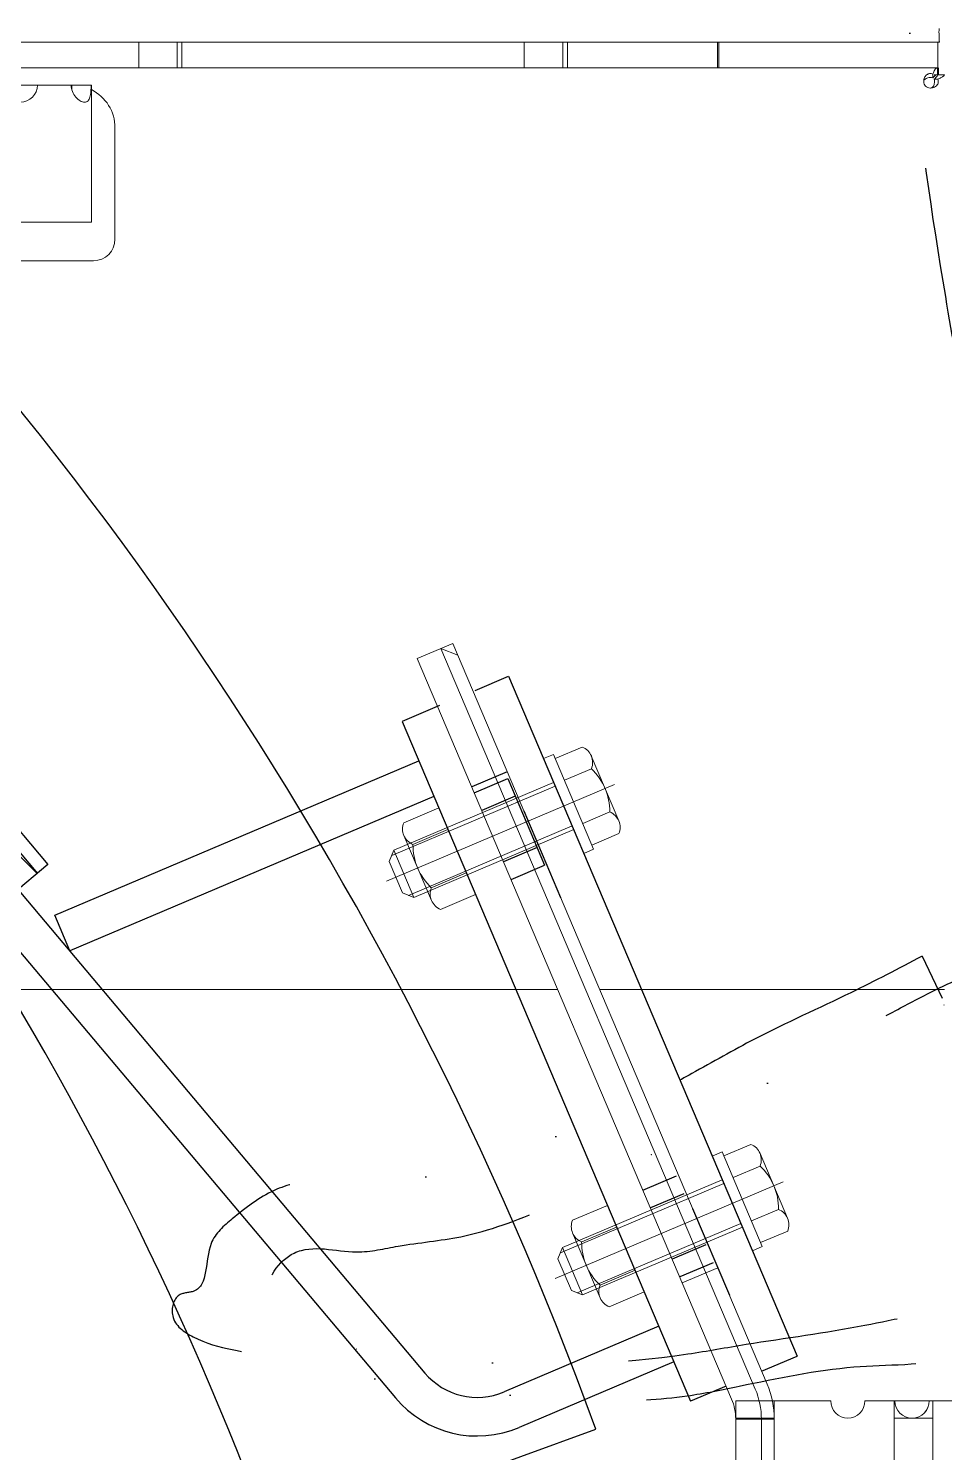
# Model space of a CAD drawing. Header units: millimetres. Extents: x -7970 to 6845, y -11075 to 1978.
# Drawn here: x 3669.6 to 3883.3, y -10134.5 to -9802.3 of the extents above; entities that cross this region are included whole.
import ezdxf

# ---------------------------------------------------------------- set-up
doc = ezdxf.new("R2010")
doc.units = ezdxf.units.MM
doc.header["$LTSCALE"] = 5
for name, pattern in [('CENTER2', [28.575, 19.05, -3.175, 3.175, -3.175]), ('DASHED2', [9.525, 6.35, -3.175]), ('DIVIDE', [31.75, 12.7, -6.35, 0, -6.35, 0, -6.35])]:
    doc.linetypes.add(name, pattern=pattern)
doc.layers.add('Layer0016', color=7, linetype='Continuous')
doc.layers.add('Layer0021', color=7, linetype='Continuous')

# ---------------------------------------------------------------- blocks, each defined once
blk = doc.blocks.new('DC_GROUP_ＤＸＦ２５_129')
at = {"layer": 'Layer0016', "color": 3, "linetype": 'Continuous', "lineweight": 13}
for p, q in [((3831.86, -10065.33), (3838.17, -10062.65)), ((3829.15, -10065.36), (3831.45, -10064.38)), ((3829.15, -10065.36), (3838.53, -10087.45)), ((3831.45, -10064.38), (3840.83, -10086.48)), ((3840.29, -10064.73), (3846.72, -10079.88)), ((3834, -10070.38), (3840.32, -10067.7)), ((3831.87, -10071.75), (3793.71, -10087.95)), ((3831.5, -10070.88), (3794.22, -10086.71)), ((3838.29, -10080.48), (3844.6, -10077.8)), ((3835.82, -10081.06), (3797.66, -10097.25)), ((3836.19, -10081.93), (3798.91, -10097.75)), ((3840.43, -10085.53), (3846.75, -10082.85)), ((3794.22, -10086.71), (3793.16, -10089.33)), ((3794.22, -10086.71), (3798.91, -10097.75)), ((3838.53, -10087.45), (3840.83, -10086.48)), ((3793.16, -10089.33), (3796.28, -10096.69)), ((3798.91, -10097.75), (3796.28, -10096.69))]:
    blk.add_line(p, q, dxfattribs=at)
at = {"layer": 'Layer0016', "color": 3, "linetype": 'CENTER2', "lineweight": 13}
blk.add_line((3845.72, -10071.37), (3792.51, -10093.95), dxfattribs=at)
at = {"layer": 'Layer0016', "color": 3, "linetype": 'Continuous', "lineweight": 13}
for centre, radius, start, end in [((3836.72, -10066.24), 3.88, 337.9559, 68.0441), ((3830.81, -10077.69), 13.8, 359.5734, 46.4266), ((3843.15, -10081.39), 3.88, 337.9559, 68.0441)]:
    blk.add_arc(centre, radius, start, end, dxfattribs=at)
blk = doc.blocks.new('DC_GROUP_ＤＸＦ２５_130')
at = {"layer": 'Layer0016', "color": 3, "linetype": 'Continuous', "lineweight": 13}
for p, q in [((3804.7, -10076.86), (3796.54, -10080.32)), ((3804.7, -10076.86), (3813.27, -10097.05)), ((3796.57, -10083.29), (3803, -10098.44)), ((3798.69, -10085.37), (3806.84, -10081.91)), ((3811.13, -10092), (3802.97, -10095.47)), ((3813.27, -10097.05), (3805.12, -10100.52))]:
    blk.add_line(p, q, dxfattribs=at)
for centre, radius, start, end in [((3800.14, -10081.78), 3.88, 157.9559, 248.0441), ((3812.48, -10085.47), 13.8, 179.5734, 226.4266), ((3806.56, -10096.92), 3.88, 157.9559, 248.0441)]:
    blk.add_arc(centre, radius, start, end, dxfattribs=at)
blk = doc.blocks.new('DC_GROUP_ＤＸＦ２５_131')
at = {"layer": 'Layer0016', "color": 3, "linetype": 'Continuous', "lineweight": 13}
for p, q in [((3792.5, -9972.61), (3798.81, -9969.93)), ((3789.79, -9972.63), (3792.09, -9971.66)), ((3789.79, -9972.63), (3799.17, -9994.73)), ((3792.09, -9971.66), (3801.47, -9993.75)), ((3800.93, -9972.01), (3807.36, -9987.15)), ((3794.64, -9977.66), (3800.96, -9974.97)), ((3792.51, -9979.03), (3754.36, -9995.22)), ((3792.14, -9978.16), (3754.86, -9993.98)), ((3798.93, -9987.75), (3805.24, -9985.07)), ((3796.46, -9988.33), (3758.3, -10004.53)), ((3796.83, -9989.2), (3759.55, -10005.03)), ((3801.07, -9992.8), (3807.39, -9990.12)), ((3799.17, -9994.73), (3801.47, -9993.75)), ((3754.86, -9993.98), (3753.8, -9996.61)), ((3753.8, -9996.61), (3756.92, -10003.97)), ((3754.86, -9993.98), (3759.55, -10005.03)), ((3759.55, -10005.03), (3756.92, -10003.97))]:
    blk.add_line(p, q, dxfattribs=at)
at = {"layer": 'Layer0016', "color": 3, "linetype": 'CENTER2', "lineweight": 13}
blk.add_line((3806.36, -9978.64), (3753.15, -10001.22), dxfattribs=at)
at = {"layer": 'Layer0016', "color": 3, "linetype": 'Continuous', "lineweight": 13}
for centre, radius, start, end in [((3797.37, -9973.52), 3.88, 337.9559, 68.0441), ((3791.45, -9984.97), 13.8, 359.5734, 46.4266), ((3803.79, -9988.67), 3.88, 337.9559, 68.0441)]:
    blk.add_arc(centre, radius, start, end, dxfattribs=at)
blk = doc.blocks.new('DC_GROUP_ＤＸＦ２５_132')
at = {"layer": 'Layer0016', "color": 3, "linetype": 'Continuous', "lineweight": 13}
for p, q in [((3765.34, -9984.13), (3757.18, -9987.6)), ((3765.34, -9984.13), (3773.91, -10004.33)), ((3759.33, -9992.64), (3767.49, -9989.18)), ((3757.21, -9990.56), (3763.64, -10005.71)), ((3771.77, -9999.28), (3763.61, -10002.74)), ((3773.91, -10004.33), (3765.76, -10007.79))]:
    blk.add_line(p, q, dxfattribs=at)
for centre, radius, start, end in [((3760.78, -9989.05), 3.88, 157.9559, 248.0441), ((3773.12, -9992.75), 13.8, 179.5734, 226.4266), ((3767.21, -10004.2), 3.88, 157.9559, 248.0441)]:
    blk.add_arc(centre, radius, start, end, dxfattribs=at)
blk = doc.blocks.new('DC_GROUP_ＤＸＦ２５_151')
at = {"layer": 'Layer0016', "color": 7, "linetype": 'Continuous', "lineweight": 13}
blk.add_line((3671.66, -9999.45), (3476.84, -9804.62), dxfattribs=at)
blk = doc.blocks.new('DC_GROUP_ＤＸＦ２５_206')
at = {"layer": 'Layer0016', "color": 7, "linetype": 'DIVIDE', "lineweight": 25}
blk.add_line((3878.11, -10018.75), (3882.82, -10028.51), dxfattribs=at)
for points, knots in [([(3902.16, -10055.51), (3901.99, -10053.91), (3901.15, -10045), (3904.12, -10009.36), (3900.53, -9963.86), (3892.6, -9916.78), (3887.4, -9886.4), (3880.56, -9848.13), (3875.12, -9806.37), (3871.89, -9762.72), (3872.92, -9731.92), (3871.44, -9704.43), (3871.22, -9683.33), (3868.24, -9665.74), (3866.11, -9654.35), (3864.69, -9647.78), (3863.91, -9644.39)], [0, 0, 0, 0, 4.850098, 26.809337, 106.871203, 140.907624, 170.108319, 199.308998, 257.55945, 296.371547, 330.446006, 349.870233, 378.98637, 393.568669, 403.317043, 413.741839, 413.741839, 413.741839, 413.741839]), ([(3878.1, -10018.75), (3872.6, -10021.63), (3859.71, -10028.37), (3841.3, -10036.51), (3826.04, -10045.25), (3813.18, -10052.22), (3796.98, -10059.37), (3780.63, -10065.25), (3761.35, -10071.23), (3748.02, -10071.47), (3735, -10070.85), (3726.01, -10072.89), (3718.28, -10079.08), (3710.14, -10085.82), (3711.9, -10097.42), (3703.75, -10097.11), (3702.22, -10103.89), (3711.74, -10110.47), (3725.21, -10111.16), (3740.75, -10116.25), (3757.87, -10118.11), (3778.77, -10121.04), (3801.43, -10122.95), (3821.04, -10122.01), (3840.23, -10118.06), (3861.55, -10113.55), (3882.84, -10114.48), (3900.32, -10108.57), (3904.96, -10114.67), (3905.83, -10116.15)], [0, 0, 0, 0, 18.658326, 43.601706, 60.325306, 71.395684, 87.45196, 113.393835, 123.521029, 147.848433, 152.698524, 162.69695, 174.537312, 182.113248, 193.923783, 197.454463, 202.518166, 209.377061, 228.317071, 243.257724, 257.936572, 279.89587, 306.610567, 326.064899, 338.429969, 365.542441, 389.913319, 405.925668, 411.081222, 411.081222, 411.081222, 411.081222]), ([(3968.76, -10044.27), (3970.4, -10048.7), (3973.55, -10059.55), (3974.71, -10077.71), (3973.76, -10092.81), (3968.78, -10104.63), (3955.87, -10107.33), (3944.83, -10110.66), (3930.09, -10108.61), (3918.47, -10106.5), (3902.68, -10102.18), (3885.32, -10100.17), (3862.87, -10105.77), (3841.72, -10108.43), (3812.07, -10113.78), (3781.89, -10115.15), (3751.68, -10110.19), (3732.72, -10110.1), (3722.21, -10098.04), (3731.7, -10084.39), (3744.77, -10088.87), (3757.45, -10085.79), (3772.53, -10084.58), (3792.22, -10077.06), (3810.06, -10068.38), (3825.74, -10058.15), (3838.73, -10050.16), (3851.93, -10042.69), (3863.18, -10035.92), (3874.64, -10030.07), (3885.62, -10023.94), (3898.99, -10020.48), (3910.35, -10018.31), (3923.37, -10017.02), (3931.53, -10017.73), (3936.31, -10018.6)], [0, 0, 0, 0, 14.178196, 33.675045, 54.188896, 59.611246, 70.248171, 89.942812, 94.81711, 114.511877, 125.453992, 143.94119, 166.108485, 194.175677, 207.970426, 256.530906, 283.315976, 300.627056, 311.395798, 323.374325, 337.932429, 347.741092, 362.49179, 383.045675, 410.378264, 421.94738, 439.169913, 456.138032, 467.450194, 478.520356, 494.787818, 504.914802, 519.75292, 529.50122, 544.083569, 544.083569, 544.083569, 544.083569]), ([(3968.76, -10044.27), (3967.53, -10044.6), (3961.52, -10046.13), (3950.42, -10047.29), (3935.93, -10049.58), (3922.93, -10051.88), (3909.93, -10050.63), (3899.38, -10049.28), (3891.98, -10043.56), (3886.2, -10037.96), (3883.68, -10032.17), (3882.82, -10028.51)], [0, 0, 0, 0, 3.833263, 18.583962, 33.334623, 48.013374, 57.72544, 72.666151, 78.586471, 85.445365, 96.726097, 96.726097, 96.726097, 96.726097])]:
    blk.add_open_spline(points, degree=3, knots=knots, dxfattribs=at)
blk = doc.blocks.new('DC_GROUP_ＤＸＦ２５_212')
at = {"layer": 'Layer0016', "color": 4, "linetype": 'Continuous', "lineweight": 25}
blk.add_line((3726.83, -10156.41), (3802, -10129.05), dxfattribs=at)
for radius, end in [(830, 131.73252), (750, 131.73249)]:
    blk.add_arc((3022.05, -10412.93), radius, 20, end, dxfattribs=at)

msp = doc.modelspace()

# ---------------------------------------------------------------- linework, layer by layer
at = {"layer": 'Layer0016', "color": 3, "linetype": 'Continuous', "lineweight": 25}
for p, q in [((3617.011, -9929.499), (3674.144, -9997.359)), ((3614.564, -9931.559), (3671.697, -9999.419)), ((3773.799, -9956.708), (3781.623, -9953.387)), ((3781.623, -9953.387), (3848.956, -10112.014)), ((3765.514, -9960.225), (3756.769, -9963.937)), ((3634.978, -9964.973), (3762.104, -10115.968)), ((3756.769, -9963.937), (3824.103, -10122.564)), ((3628.093, -9970.769), (3755.219, -10121.764)), ((3675.783, -10009.177), (3760.677, -9973.142)), ((3773.615, -9980.589), (3781.439, -9977.267)), ((3781.439, -9977.267), (3790.035, -9997.518)), ((3764.193, -9981.426), (3679.3, -10017.462)), ((3783.198, -9981.41), (3775.373, -9984.731)), ((3785.178, -9984.796), (3793.774, -10005.047)), ((3788.277, -9993.376), (3780.453, -9996.697)), ((3674.144, -9997.359), (3665.834, -10004.355)), ((3782.211, -10000.84), (3790.035, -9997.518)), ((3679.3, -10017.462), (3675.783, -10009.177)), ((3812.974, -10073.314), (3820.799, -10069.992)), ((3822.557, -10074.135), (3814.733, -10077.456)), ((3824.568, -10077.593), (3833.164, -10097.844)), ((3827.636, -10086.101), (3819.812, -10089.422)), ((3829.395, -10090.243), (3821.57, -10093.565)), ((3816.679, -10105.074), (3780.595, -10120.391)), ((3820.195, -10113.359), (3784.112, -10128.675)), ((3840.672, -10115.531), (3848.956, -10112.014)), ((3832.387, -10119.047), (3824.103, -10122.564))]:
    msp.add_line(p, q, dxfattribs=at)
at = {"layer": 'Layer0016', "color": 7, "linetype": 'DASHED2', "lineweight": 25}
msp.add_line((3781.313, -9975.691), (3773.029, -9979.208), dxfattribs=at)
at = {"layer": 'Layer0016', "color": 3, "linetype": 'Continuous', "lineweight": 25}
for radius in [16, 25]:
    msp.add_arc((3774.344, -10105.663), radius, 220.09494, 293, dxfattribs=at)
at = {"layer": 'Layer0021', "color": 7, "linetype": 'Continuous', "lineweight": 18}
for p, q in [((3632.251, -9805.47), (3882.195, -9805.47)), ((3695.335, -9811.47), (3695.335, -9805.47)), ((3704.329, -9811.47), (3704.329, -9805.47)), ((3705.431, -9805.47), (3705.431, -9811.47)), ((3785.27, -9811.47), (3785.27, -9805.47)), ((3794.264, -9811.47), (3794.264, -9805.47)), ((3795.366, -9805.47), (3795.366, -9811.47)), ((3830.34, -9805.47), (3830.34, -9811.47)), ((3830.682, -9805.47), (3830.682, -9811.47)), ((3830.69, -9805.47), (3830.69, -9811.47)), ((3881.798, -9811.47), (3881.798, -9805.47)), ((3881.705, -9811.47), (3588.517, -9811.47)), ((3880.59, -9812.929), (3880.641, -9813.799)), ((3883.304, -9813.07), (3880.925, -9813.07)), ((3881.744, -9814.084), (3880.925, -9814.084)), ((3881.705, -9811.47), (3881.705, -9813.07)), ((3881.964, -9811.47), (3881.964, -9813.07)), ((3663.808, -9815.47), (3671.808, -9815.47)), ((3679.6, -9815.47), (3671.808, -9815.47)), ((3679.6, -9815.47), (3679.808, -9815.47)), ((3684.222, -9815.47), (3679.808, -9815.47)), ((3684.308, -9815.47), (3684.222, -9815.47)), ((3684.308, -9847.47), (3684.308, -9815.47)), ((3689.808, -9851.47), (3689.808, -9825.47)), ((3330.296, -9847.47), (3671.808, -9847.47)), ((3679.808, -9847.47), (3671.808, -9847.47)), ((3684.308, -9847.47), (3679.808, -9847.47)), ((3684.808, -9856.47), (3614.808, -9856.47)), ((3760.312, -9949.25), (3768.597, -9945.733)), ((3765.835, -9946.905), (3769.769, -9948.495)), ((3765.835, -9946.905), (3839.186, -10119.709)), ((3768.597, -9945.733), (3841.948, -10118.537)), ((3760.312, -9949.25), (3833.663, -10122.053)), ((3555.829, -10026.47), (3793.09, -10026.47)), ((3802.868, -10026.47), (3883.304, -10026.47)), ((3843.13, -10122.47), (3834.617, -10122.47)), ((3834.617, -10126.742), (3834.617, -10122.47)), ((3843.13, -10122.47), (3843.617, -10122.47)), ((3843.617, -10122.47), (3856.78, -10122.47)), ((3843.617, -10474.47), (3843.617, -10122.47)), ((3864.78, -10122.47), (3864.777, -10122.47)), ((3864.78, -10122.47), (3871.78, -10122.47)), ((3871.617, -10122.47), (3871.617, -10167.47)), ((3871.78, -10122.47), (3879.78, -10122.47)), ((3879.78, -10122.47), (3886.78, -10122.47)), ((3880.617, -10122.47), (3880.617, -10167.47)), ((3843.617, -10126.47), (3834.617, -10126.47)), ((3880.617, -10126.47), (3871.617, -10126.47)), ((3843.617, -10126.742), (3834.617, -10126.742)), ((3834.617, -10474.47), (3834.617, -10126.742)), ((3840.617, -10126.742), (3840.617, -10439.47))]:
    msp.add_line(p, q, dxfattribs=at)
at = {"layer": 'Layer0021', "color": 7, "linetype": 'DASHED2', "lineweight": 18}
msp.add_line((3830.441, -10091.429), (3822.157, -10094.945), dxfattribs=at)
at = {"layer": 'Layer0021', "color": 7, "linetype": 'Continuous', "lineweight": 18}
for centre, radius, start, end in [((3885.382, -9802.994), 3.336, 171.55929, 180.48291), ((3947.014, -9802.456), 64.97, 180.49976, 181.27961), ((3885.355, -9802.988), 3.307, 167.76483, 171.60106), ((3880.874, -9814.672), 2.388, 167.58705, 179.94583), ((3889.132, -9816.366), 9.208, 155.78038, 158.07805), ((3877.553, -9802.738), 12.095, 290.27508, 292.07696), ((3878.932, -9806.147), 8.418, 292.0982, 293.72053), ((3667.706, -9815.47), 4, 179.99999, 359.99999), ((3641.65, -9815.513), 38.103, 358.58735, 0.06417), ((3679.808, -9825.47), 10, 359.99999, 63.19983), ((3878.428, -9814.67), 2.565, 353.92679, 0.01265), ((3880.495, -9814.652), 1.385, 335.04198, 351.10151), ((3880.596, -9814.668), 1.283, 351.11021, 359.92622), ((3684.808, -9851.47), 5, 269.99999, 359.99999), ((3822.617, -10126.742), 18, 0, 23), ((3822.617, -10126.742), 21, 0, 23), ((3822.617, -10126.742), 12, 0, 23), ((3860.777, -10122.47), 4, 180, 0), ((3860.78, -10122.47), 4, 180, 0), ((3875.777, -10122.47), 4, 180, 0), ((3875.78, -10122.47), 4, 180, 0)]:
    msp.add_arc(centre, radius, start, end, dxfattribs=at)
for points, knots in [([(3882.165, -9805.47), (3882.155, -9805.47), (3882.145, -9805.418), (3882.13, -9805.352), (3882.117, -9805.214), (3882.096, -9804.949), (3882.076, -9804.504), (3882.065, -9804.123), (3882.061, -9803.907)], [0, 0, 0, 0, 0.019803, 0.0714621, 0.1552584, 0.2703159, 0.5864063, 1, 1, 1, 1]), ([(3881.705, -9811.47), (3881.641, -9811.47), (3881.293, -9811.566), (3881.094, -9811.903), (3880.955, -9812.149)], [0, 0, 0, 0, 0.1860241, 1, 1, 1, 1]), ([(3883.304, -9813.07), (3883.288, -9813.202), (3883.042, -9813.494), (3882.741, -9813.652), (3882.551, -9813.746)], [0, 0, 0, 0, 0.3858572, 1, 1, 1, 1]), ([(3679.6, -9815.47), (3679.6, -9815.989), (3679.795, -9817.022), (3680.573, -9818.309), (3681.578, -9819.179), (3682.376, -9819.47), (3682.732, -9819.47)], [0, 0, 0, 0, 0.2833599, 0.5585649, 0.8053555, 1, 1, 1, 1]), ([(3682.732, -9819.47), (3682.878, -9819.47), (3683.168, -9819.424), (3683.545, -9819.177), (3683.814, -9818.782), (3684.074, -9818.055), (3684.199, -9816.927), (3684.222, -9815.981), (3684.222, -9815.47)], [0, 0, 0, 0, 0.0931211, 0.1825458, 0.2799864, 0.3935671, 0.6734737, 1, 1, 1, 1]), ([(3878.486, -9814.67), (3878.486, -9815.052), (3878.805, -9815.85), (3879.602, -9816.17), (3879.985, -9816.17)], [0, 0, 0, 0, 0.5001277, 1, 1, 1, 1]), ([(3879.985, -9816.17), (3880.339, -9816.17), (3881.044, -9816.046), (3881.608, -9815.543), (3881.751, -9815.236)], [0, 0, 0, 0, 0.5117767, 1, 1, 1, 1]), ([(3880.046, -9816.17), (3880.316, -9816.17), (3880.839, -9815.768), (3880.949, -9815.218), (3880.978, -9814.942)], [0, 0, 0, 0, 0.4931526, 1, 1, 1, 1])]:
    msp.add_open_spline(points, degree=3, knots=knots, dxfattribs=at)
for points in [[(3878.68, -9813.731), (3878.62, -9813.869), (3878.574, -9814.012), (3878.542, -9814.159)], [(3879.474, -9813.799), (3879.172, -9813.869), (3878.85, -9814.022), (3878.676, -9814.279)], [(3879.171, -9813.079), (3878.953, -9813.242), (3878.788, -9813.482), (3878.68, -9813.731)], [(3879.871, -9812.809), (3879.622, -9812.833), (3879.371, -9812.928), (3879.171, -9813.079)], [(3880.029, -9813.736), (3879.843, -9813.738), (3879.655, -9813.757), (3879.474, -9813.799)], [(3880.59, -9812.929), (3880.371, -9812.823), (3880.113, -9812.785), (3879.871, -9812.809)], [(3880.641, -9813.799), (3880.442, -9813.751), (3880.234, -9813.734), (3880.029, -9813.736)], [(3880.992, -9813.409), (3880.864, -9813.528), (3880.749, -9813.661), (3880.641, -9813.799)], [(3880.955, -9812.149), (3880.874, -9812.292), (3880.802, -9812.439), (3880.735, -9812.589)], [(3881.329, -9813.746), (3881.204, -9813.869), (3881.066, -9813.979), (3880.925, -9814.084)], [(3880.993, -9814.67), (3880.993, -9814.473), (3880.972, -9814.275), (3880.925, -9814.084)], [(3881.348, -9813.157), (3881.217, -9813.22), (3881.099, -9813.311), (3880.992, -9813.409)], [(3881.598, -9813.408), (3881.527, -9813.533), (3881.431, -9813.644), (3881.329, -9813.746)], [(3881.705, -9813.07), (3881.583, -9813.07), (3881.458, -9813.104), (3881.348, -9813.157)], [(3881.705, -9813.07), (3881.698, -9813.188), (3881.657, -9813.305), (3881.598, -9813.408)], [(3881.879, -9814.67), (3881.879, -9814.469), (3881.832, -9814.264), (3881.744, -9814.084)], [(3882.551, -9813.746), (3882.474, -9813.783), (3882.397, -9813.819), (3882.319, -9813.854)]]:
    msp.add_open_spline(points, degree=3, dxfattribs=at)

# ---------------------------------------------------------------- block references
at = {"layer": 'Layer0016', "linetype": 'Continuous'}
for name in ['DC_GROUP_ＤＸＦ２５_206', 'DC_GROUP_ＤＸＦ２５_212', 'DC_GROUP_ＤＸＦ２５_151', 'DC_GROUP_ＤＸＦ２５_131', 'DC_GROUP_ＤＸＦ２５_132', 'DC_GROUP_ＤＸＦ２５_129', 'DC_GROUP_ＤＸＦ２５_130']:
    msp.add_blockref(name, (0, 0), dxfattribs=at)

doc.saveas('drawing.dxf')
